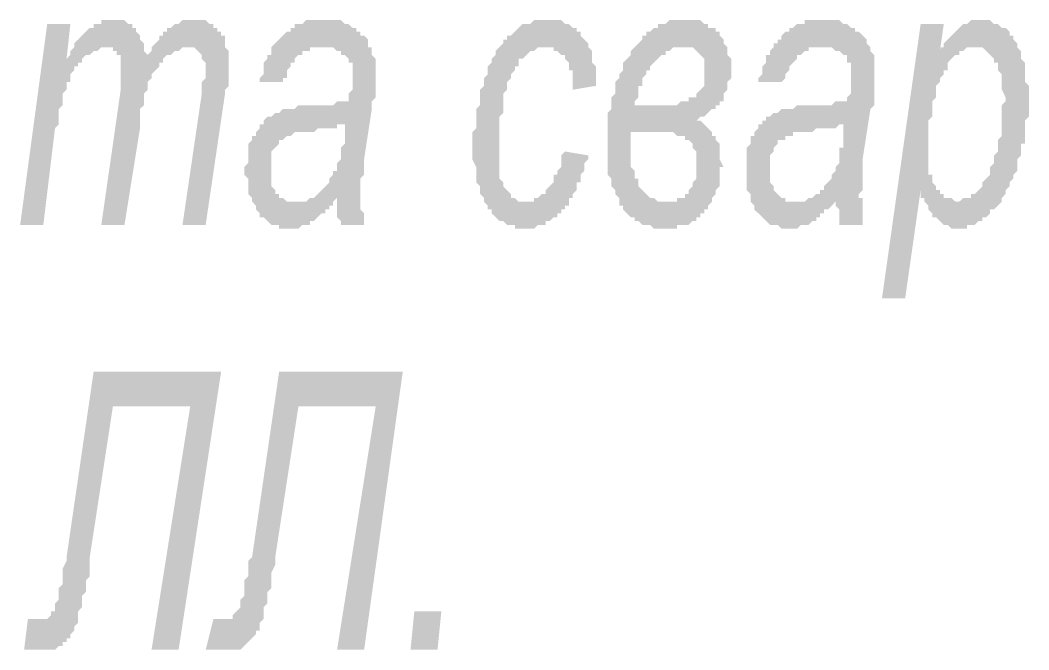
# Model space of a CAD drawing. Header units: millimetres. Extents: x 1372 to 666090, y 1285 to 31551.
# Drawn here: x 579598 to 580686, y 8657 to 9337 of the extents above; entities that cross this region are included whole.
import ezdxf

# ---------------------------------------------------------------- set-up
doc = ezdxf.new("R2010")
doc.units = ezdxf.units.MM
doc.layers.add('PDF _75-АЗ Штамп', color=7, linetype='Continuous')

msp = doc.modelspace()

# ---------------------------------------------------------------- hatches: boundary and pattern name
at = {"layer": 'PDF _75-АЗ Штамп', "transparency": 33554559}
for points in [[(579597.5, 9116), (579626.7, 9332.8), (579651.7, 9332.8), (579647.6, 9295.3), (579651.7, 9299.5), (579651.7, 9303.6), (579655.9, 9307.8), (579655.9, 9312), (579660.1, 9316.1), (579660.1, 9316.1), (579664.2, 9320.3), (579664.2, 9320.3), (579668.4, 9324.5), (579668.4, 9324.5), (579672.6, 9328.7), (579672.6, 9328.7), (579676.8, 9328.7), (579676.8, 9332.8), (579680.9, 9332.8), (579685.1, 9332.8), (579685.1, 9337), (579689.3, 9337), (579693.4, 9337), (579693.4, 9337), (579697.6, 9337), (579701.8, 9337), (579706, 9337), (579706, 9337), (579710.1, 9337), (579714.3, 9332.8), (579714.3, 9332.8), (579718.5, 9332.8), (579718.5, 9328.7), (579722.6, 9328.7), (579722.6, 9324.5), (579726.8, 9320.3), (579726.8, 9320.3), (579726.8, 9316.1), (579731, 9312), (579731, 9307.8), (579731, 9303.6), (579735.1, 9299.5), (579735.1, 9295.3), (579735.1, 9299.5), (579739.3, 9303.6), (579739.3, 9307.8), (579743.5, 9312), (579743.5, 9312), (579747.7, 9316.1), (579747.7, 9320.3), (579751.8, 9320.3), (579751.8, 9324.5), (579756, 9324.5), (579756, 9328.7), (579760.2, 9328.7), (579760.2, 9328.7), (579764.3, 9332.8), (579764.3, 9332.8), (579768.5, 9332.8), (579772.7, 9337), (579772.7, 9337), (579776.9, 9337), (579781, 9337), (579781, 9337), (579785.2, 9337), (579789.4, 9337), (579793.5, 9337), (579793.5, 9337), (579797.7, 9337), (579801.9, 9332.8), (579801.9, 9332.8), (579806.1, 9332.8), (579806.1, 9328.7), (579810.2, 9328.7), (579810.2, 9324.5), (579814.4, 9324.5), (579814.4, 9320.3), (579818.6, 9320.3), (579818.6, 9316.1), (579818.6, 9312), (579818.6, 9307.8), (579822.7, 9303.6), (579822.7, 9299.5), (579822.7, 9295.3), (579822.7, 9291.1), (579822.7, 9287), (579822.7, 9287), (579822.7, 9282.8), (579822.7, 9278.6), (579822.7, 9274.4), (579822.7, 9270.3), (579822.7, 9266.1), (579818.6, 9261.9), (579818.6, 9257.8), (579818.6, 9257.8), (579797.7, 9116), (579772.7, 9116), (579793.5, 9257.8), (579793.5, 9266.1), (579793.5, 9270.3), (579797.7, 9274.4), (579797.7, 9278.6), (579797.7, 9282.8), (579797.7, 9282.8), (579797.7, 9282.8), (579797.7, 9287), (579797.7, 9291.1), (579793.5, 9295.3), (579793.5, 9299.5), (579793.5, 9299.5), (579789.4, 9303.6), (579789.4, 9303.6), (579785.2, 9307.8), (579781, 9307.8), (579776.9, 9307.8), (579776.9, 9307.8), (579776.9, 9307.8), (579772.7, 9307.8), (579772.7, 9307.8), (579768.5, 9303.6), (579764.3, 9303.6), (579764.3, 9303.6), (579760.2, 9299.5), (579756, 9299.5), (579756, 9299.5), (579751.8, 9295.3), (579751.8, 9291.1), (579747.7, 9291.1), (579747.7, 9287), (579743.5, 9282.8), (579743.5, 9282.8), (579739.3, 9278.6), (579739.3, 9274.4), (579735.1, 9270.3), (579735.1, 9270.3), (579735.1, 9270.3), (579735.1, 9266.1), (579735.1, 9261.9), (579731, 9257.8), (579731, 9257.8), (579731, 9253.6), (579731, 9249.4), (579731, 9245.2), (579726.8, 9241.1), (579726.8, 9236.9), (579726.8, 9228.6), (579726.8, 9224.4), (579726.8, 9220.2), (579710.1, 9116), (579685.1, 9116), (579706, 9261.9), (579706, 9266.1), (579706, 9274.4), (579706, 9278.6), (579706, 9278.6), (579706, 9282.8), (579706, 9282.8), (579706, 9287), (579706, 9291.1), (579706, 9295.3), (579706, 9299.5), (579701.8, 9299.5), (579701.8, 9303.6), (579697.6, 9303.6), (579697.6, 9307.8), (579693.4, 9307.8), (579689.3, 9307.8), (579689.3, 9307.8), (579685.1, 9307.8), (579685.1, 9307.8), (579680.9, 9303.6), (579676.8, 9303.6), (579676.8, 9303.6), (579672.6, 9299.5), (579668.4, 9299.5), (579668.4, 9299.5), (579664.2, 9295.3), (579664.2, 9291.1), (579660.1, 9291.1), (579660.1, 9287), (579655.9, 9287), (579655.9, 9282.8), (579651.7, 9278.6), (579651.7, 9274.4), (579651.7, 9270.3), (579647.6, 9270.3), (579647.6, 9266.1), (579647.6, 9266.1), (579647.6, 9261.9), (579643.4, 9257.8), (579643.4, 9253.6), (579643.4, 9249.4), (579643.4, 9245.2), (579639.2, 9241.1), (579639.2, 9236.9), (579639.2, 9232.7), (579639.2, 9228.6), (579639.2, 9224.4), (579635.1, 9220.2), (579635.1, 9220.2), (579622.5, 9116)], [(580185.6, 9195.2), (580210.6, 9191), (580210.6, 9186.9), (580206.4, 9182.7), (580206.4, 9178.5), (580206.4, 9174.3), (580202.3, 9170.2), (580202.3, 9166), (580202.3, 9161.8), (580198.1, 9161.8), (580198.1, 9157.7), (580198.1, 9153.5), (580193.9, 9149.3), (580193.9, 9145.1), (580189.7, 9145.1), (580189.7, 9141), (580189.7, 9136.8), (580185.6, 9136.8), (580185.6, 9132.6), (580181.4, 9132.6), (580181.4, 9128.5), (580177.2, 9128.5), (580177.2, 9124.3), (580173.1, 9124.3), (580168.9, 9120.1), (580168.9, 9120.1), (580164.7, 9120.1), (580164.7, 9116), (580160.6, 9116), (580156.4, 9116), (580156.4, 9116), (580152.2, 9111.8), (580148, 9111.8), (580143.9, 9111.8), (580143.9, 9111.8), (580143.9, 9111.8), (580139.7, 9111.8), (580135.5, 9111.8), (580131.4, 9111.8), (580131.4, 9116), (580127.2, 9116), (580123, 9116), (580123, 9116), (580118.8, 9120.1), (580118.8, 9120.1), (580114.7, 9120.1), (580110.5, 9124.3), (580110.5, 9124.3), (580106.3, 9128.5), (580106.3, 9132.6), (580102.2, 9132.6), (580102.2, 9136.8), (580102.2, 9136.8), (580098, 9141), (580098, 9145.1), (580098, 9145.1), (580093.8, 9149.3), (580093.8, 9153.5), (580093.8, 9157.7), (580089.7, 9161.8), (580089.7, 9166), (580089.7, 9170.2), (580089.7, 9170.2), (580089.7, 9174.3), (580089.7, 9178.5), (580085.5, 9186.9), (580085.5, 9191), (580085.5, 9195.2), (580085.5, 9199.4), (580085.5, 9199.4), (580085.5, 9203.5), (580085.5, 9207.7), (580085.5, 9211.9), (580085.5, 9216.1), (580089.7, 9220.2), (580089.7, 9224.4), (580089.7, 9228.6), (580089.7, 9232.7), (580089.7, 9236.9), (580089.7, 9241.1), (580089.7, 9241.1), (580093.8, 9245.2), (580093.8, 9249.4), (580093.8, 9253.6), (580093.8, 9257.8), (580093.8, 9261.9), (580098, 9266.1), (580098, 9266.1), (580098, 9270.3), (580098, 9274.4), (580102.2, 9278.6), (580102.2, 9282.8), (580102.2, 9287), (580106.3, 9291.1), (580106.3, 9295.3), (580110.5, 9299.5), (580110.5, 9299.5), (580110.5, 9303.6), (580114.7, 9307.8), (580114.7, 9307.8), (580118.8, 9312), (580118.8, 9316.1), (580123, 9316.1), (580123, 9320.3), (580123, 9320.3), (580127.2, 9320.3), (580131.4, 9324.5), (580131.4, 9324.5), (580135.5, 9328.7), (580135.5, 9328.7), (580139.7, 9332.8), (580143.9, 9332.8), (580143.9, 9332.8), (580148, 9332.8), (580152.2, 9337), (580152.2, 9337), (580156.4, 9337), (580160.6, 9337), (580160.6, 9337), (580164.7, 9337), (580164.7, 9337), (580168.9, 9337), (580173.1, 9337), (580177.2, 9337), (580177.2, 9337), (580181.4, 9337), (580185.6, 9332.8), (580185.6, 9332.8), (580189.7, 9332.8), (580193.9, 9328.7), (580193.9, 9328.7), (580198.1, 9328.7), (580198.1, 9324.5), (580202.3, 9324.5), (580202.3, 9320.3), (580206.4, 9316.1), (580206.4, 9316.1), (580210.6, 9312), (580210.6, 9307.8), (580210.6, 9307.8), (580214.8, 9303.6), (580214.8, 9299.5), (580214.8, 9295.3), (580214.8, 9291.1), (580218.9, 9287), (580218.9, 9282.8), (580218.9, 9278.6), (580218.9, 9274.4), (580218.9, 9270.3), (580218.9, 9266.1), (580218.9, 9266.1), (580193.9, 9261.9), (580193.9, 9270.3), (580193.9, 9274.4), (580193.9, 9278.6), (580193.9, 9282.8), (580189.7, 9282.8), (580189.7, 9287), (580189.7, 9291.1), (580185.6, 9295.3), (580185.6, 9295.3), (580185.6, 9299.5), (580181.4, 9299.5), (580177.2, 9303.6), (580177.2, 9303.6), (580173.1, 9303.6), (580173.1, 9307.8), (580168.9, 9307.8), (580164.7, 9307.8), (580164.7, 9307.8), (580160.6, 9307.8), (580156.4, 9307.8), (580156.4, 9307.8), (580152.2, 9303.6), (580148, 9303.6), (580148, 9303.6), (580143.9, 9299.5), (580143.9, 9299.5), (580139.7, 9295.3), (580139.7, 9295.3), (580135.5, 9295.3), (580135.5, 9291.1), (580135.5, 9287), (580131.4, 9287), (580131.4, 9282.8), (580127.2, 9278.6), (580127.2, 9274.4), (580127.2, 9274.4), (580123, 9270.3), (580123, 9266.1), (580123, 9261.9), (580118.8, 9257.8), (580118.8, 9253.6), (580118.8, 9249.4), (580118.8, 9245.2), (580118.8, 9241.1), (580118.8, 9236.9), (580114.7, 9232.7), (580114.7, 9228.6), (580114.7, 9224.4), (580114.7, 9220.2), (580114.7, 9216.1), (580114.7, 9216.1), (580114.7, 9211.9), (580114.7, 9207.7), (580114.7, 9203.5), (580114.7, 9199.4), (580114.7, 9195.2), (580114.7, 9191), (580114.7, 9186.9), (580114.7, 9182.7), (580114.7, 9178.5), (580114.7, 9174.3), (580114.7, 9170.2), (580114.7, 9166), (580118.8, 9161.8), (580118.8, 9161.8), (580118.8, 9157.7), (580123, 9153.5), (580123, 9153.5), (580127.2, 9149.3), (580127.2, 9145.1), (580131.4, 9145.1), (580131.4, 9145.1), (580135.5, 9141), (580139.7, 9141), (580139.7, 9141), (580143.9, 9141), (580143.9, 9141), (580148, 9141), (580152.2, 9141), (580152.2, 9145.1), (580156.4, 9145.1), (580156.4, 9145.1), (580160.6, 9149.3), (580164.7, 9149.3), (580164.7, 9153.5), (580164.7, 9153.5), (580168.9, 9157.7), (580168.9, 9157.7), (580173.1, 9161.8), (580173.1, 9166), (580173.1, 9170.2), (580177.2, 9170.2), (580177.2, 9174.3), (580181.4, 9178.5), (580181.4, 9182.7), (580181.4, 9186.9), (580181.4, 9191), (580185.6, 9195.2), (580185.6, 9195.2)], [(579676.8, 8957.5), (579814.4, 8957.5), (579768.5, 8657.2), (579739.3, 8657.2), (579781, 8919.9), (579697.6, 8919.9), (579672.6, 8757.3), (579672.6, 8753.1), (579672.6, 8748.9), (579672.6, 8740.6), (579672.6, 8736.4), (579668.4, 8732.3), (579668.4, 8728.1), (579668.4, 8723.9), (579668.4, 8719.7), (579664.2, 8715.6), (579664.2, 8711.4), (579664.2, 8707.2), (579664.2, 8703.1), (579660.1, 8698.9), (579660.1, 8694.7), (579660.1, 8690.5), (579660.1, 8690.5), (579660.1, 8686.4), (579655.9, 8682.2), (579655.9, 8682.2), (579655.9, 8678), (579655.9, 8678), (579651.7, 8673.9), (579651.7, 8673.9), (579651.7, 8669.7), (579647.6, 8669.7), (579647.6, 8665.5), (579643.4, 8665.5), (579643.4, 8661.4), (579639.2, 8661.4), (579635.1, 8657.2), (579635.1, 8657.2), (579630.9, 8657.2), (579626.7, 8657.2), (579626.7, 8657.2), (579622.5, 8657.2), (579618.4, 8657.2), (579618.4, 8657.2), (579614.2, 8657.2), (579614.2, 8657.2), (579610, 8657.2), (579610, 8657.2), (579605.9, 8657.2), (579601.7, 8657.2), (579601.7, 8657.2), (579605.9, 8690.5), (579610, 8690.5), (579614.2, 8690.5), (579614.2, 8690.5), (579618.4, 8690.5), (579618.4, 8690.5), (579618.4, 8690.5), (579622.5, 8690.5), (579622.5, 8690.5), (579626.7, 8690.5), (579630.9, 8694.7), (579630.9, 8698.9), (579635.1, 8698.9), (579635.1, 8703.1), (579635.1, 8703.1), (579635.1, 8707.2), (579635.1, 8707.2), (579639.2, 8711.4), (579639.2, 8715.6), (579639.2, 8719.7), (579639.2, 8723.9), (579643.4, 8728.1), (579643.4, 8732.3), (579643.4, 8736.4), (579643.4, 8740.6), (579643.4, 8744.8), (579647.6, 8753.1), (579647.6, 8757.3)], [(579877, 8957.5), (580010.4, 8957.5), (579968.7, 8657.2), (579939.5, 8657.2), (579981.2, 8919.9), (579897.8, 8919.9), (579872.8, 8757.3), (579872.8, 8753.1), (579872.8, 8748.9), (579868.6, 8740.6), (579868.6, 8736.4), (579868.6, 8732.3), (579868.6, 8728.1), (579868.6, 8723.9), (579864.4, 8719.7), (579864.4, 8715.6), (579864.4, 8711.4), (579864.4, 8707.2), (579860.3, 8703.1), (579860.3, 8698.9), (579860.3, 8694.7), (579860.3, 8690.5), (579860.3, 8690.5), (579856.1, 8686.4), (579856.1, 8682.2), (579856.1, 8682.2), (579856.1, 8678), (579851.9, 8678), (579851.9, 8673.9), (579851.9, 8673.9), (579847.8, 8669.7), (579847.8, 8669.7), (579843.6, 8665.5), (579843.6, 8665.5), (579839.4, 8661.4), (579839.4, 8661.4), (579835.2, 8657.2), (579831.1, 8657.2), (579831.1, 8657.2), (579826.9, 8657.2), (579822.7, 8657.2), (579822.7, 8657.2), (579818.6, 8657.2), (579818.6, 8657.2), (579814.4, 8657.2), (579814.4, 8657.2), (579810.2, 8657.2), (579806.1, 8657.2), (579806.1, 8657.2), (579801.9, 8657.2), (579797.7, 8657.2), (579806.1, 8690.5), (579810.2, 8690.5), (579810.2, 8690.5), (579814.4, 8690.5), (579818.6, 8690.5), (579818.6, 8690.5), (579818.6, 8690.5), (579822.7, 8690.5), (579822.7, 8690.5), (579826.9, 8690.5), (579826.9, 8694.7), (579831.1, 8698.9), (579831.1, 8698.9), (579835.2, 8703.1), (579835.2, 8703.1), (579835.2, 8707.2), (579835.2, 8707.2), (579835.2, 8711.4), (579839.4, 8715.6), (579839.4, 8719.7), (579839.4, 8723.9), (579839.4, 8728.1), (579839.4, 8732.3), (579843.6, 8736.4), (579843.6, 8740.6), (579843.6, 8744.8), (579843.6, 8753.1), (579847.8, 8757.3)]]:
    msp.add_hatch(color=256, dxfattribs=at).paths.add_polyline_path(points)
h = msp.add_hatch(color=256, dxfattribs=at)
h.paths.add_polyline_path([(579939.5, 9145.1), (579935.3, 9141), (579935.3, 9136.8), (579931.2, 9136.8), (579931.2, 9132.6), (579927, 9132.6), (579927, 9128.5), (579922.8, 9128.5), (579918.7, 9124.3), (579918.7, 9124.3), (579914.5, 9120.1), (579914.5, 9120.1), (579910.3, 9120.1), (579910.3, 9116), (579906.1, 9116), (579902, 9116), (579902, 9116), (579897.8, 9111.8), (579893.6, 9111.8), (579893.6, 9111.8), (579889.5, 9111.8), (579889.5, 9111.8), (579885.3, 9111.8), (579881.1, 9111.8), (579877, 9111.8), (579877, 9116), (579872.8, 9116), (579868.6, 9116), (579868.6, 9116), (579864.4, 9120.1), (579864.4, 9120.1), (579860.3, 9124.3), (579856.1, 9124.3), (579856.1, 9128.5), (579856.1, 9128.5), (579851.9, 9132.6), (579851.9, 9136.8), (579847.8, 9141), (579847.8, 9141), (579847.8, 9145.1), (579843.6, 9149.3), (579843.6, 9153.5), (579843.6, 9157.7), (579843.6, 9161.8), (579843.6, 9166), (579839.4, 9170.2), (579839.4, 9174.3), (579839.4, 9174.3), (579839.4, 9178.5), (579843.6, 9182.7), (579843.6, 9186.9), (579843.6, 9191), (579843.6, 9195.2), (579843.6, 9199.4), (579843.6, 9203.5), (579847.8, 9207.7), (579847.8, 9207.7), (579847.8, 9211.9), (579851.9, 9211.9), (579851.9, 9216.1), (579856.1, 9220.2), (579856.1, 9224.4), (579860.3, 9224.4), (579860.3, 9228.6), (579860.3, 9228.6), (579864.4, 9232.7), (579868.6, 9232.7), (579868.6, 9232.7), (579872.8, 9236.9), (579872.8, 9236.9), (579877, 9236.9), (579881.1, 9241.1), (579885.3, 9241.1), (579885.3, 9241.1), (579885.3, 9241.1), (579889.5, 9241.1), (579889.5, 9241.1), (579893.6, 9241.1), (579897.8, 9245.2), (579897.8, 9245.2), (579902, 9245.2), (579906.1, 9245.2), (579910.3, 9245.2), (579914.5, 9245.2), (579918.7, 9245.2), (579918.7, 9245.2), (579922.8, 9245.2), (579927, 9245.2), (579931.2, 9245.2), (579931.2, 9245.2), (579935.3, 9245.2), (579939.5, 9249.4), (579943.7, 9249.4), (579943.7, 9249.4), (579947.9, 9249.4), (579947.9, 9249.4), (579952, 9249.4), (579952, 9253.6), (579952, 9253.6), (579952, 9257.8), (579956.2, 9261.9), (579956.2, 9266.1), (579956.2, 9270.3), (579956.2, 9274.4), (579956.2, 9278.6), (579956.2, 9278.6), (579956.2, 9282.8), (579956.2, 9287), (579956.2, 9291.1), (579952, 9291.1), (579952, 9295.3), (579947.9, 9299.5), (579947.9, 9299.5), (579943.7, 9299.5), (579943.7, 9303.6), (579939.5, 9303.6), (579939.5, 9303.6), (579935.3, 9307.8), (579931.2, 9307.8), (579927, 9307.8), (579927, 9307.8), (579922.8, 9307.8), (579918.7, 9307.8), (579918.7, 9307.8), (579914.5, 9307.8), (579910.3, 9307.8), (579910.3, 9303.6), (579906.1, 9303.6), (579902, 9303.6), (579902, 9299.5), (579897.8, 9299.5), (579897.8, 9299.5), (579893.6, 9295.3), (579893.6, 9291.1), (579889.5, 9291.1), (579889.5, 9287), (579885.3, 9282.8), (579885.3, 9278.6), (579885.3, 9274.4), (579881.1, 9274.4), (579881.1, 9270.3), (579881.1, 9270.3), (579856.1, 9270.3), (579856.1, 9274.4), (579860.3, 9278.6), (579860.3, 9282.8), (579860.3, 9287), (579860.3, 9291.1), (579864.4, 9295.3), (579864.4, 9299.5), (579868.6, 9299.5), (579868.6, 9303.6), (579868.6, 9307.8), (579872.8, 9312), (579872.8, 9312), (579877, 9316.1), (579877, 9316.1), (579881.1, 9320.3), (579881.1, 9320.3), (579885.3, 9324.5), (579885.3, 9324.5), (579889.5, 9324.5), (579889.5, 9328.7), (579893.6, 9328.7), (579893.6, 9332.8), (579897.8, 9332.8), (579902, 9332.8), (579902, 9332.8), (579906.1, 9337), (579910.3, 9337), (579910.3, 9337), (579914.5, 9337), (579918.7, 9337), (579922.8, 9337), (579922.8, 9337), (579922.8, 9337), (579927, 9337), (579931.2, 9337), (579935.3, 9337), (579939.5, 9337), (579939.5, 9337), (579943.7, 9337), (579947.9, 9332.8), (579947.9, 9332.8), (579952, 9332.8), (579956.2, 9328.7), (579956.2, 9328.7), (579960.4, 9328.7), (579960.4, 9324.5), (579964.5, 9324.5), (579964.5, 9320.3), (579968.7, 9320.3), (579968.7, 9320.3), (579972.9, 9316.1), (579972.9, 9312), (579972.9, 9307.8), (579977, 9307.8), (579977, 9303.6), (579977, 9299.5), (579981.2, 9295.3), (579981.2, 9291.1), (579981.2, 9287), (579981.2, 9282.8), (579981.2, 9282.8), (579981.2, 9278.6), (579981.2, 9274.4), (579981.2, 9270.3), (579981.2, 9266.1), (579981.2, 9261.9), (579981.2, 9257.8), (579981.2, 9253.6), (579977, 9249.4), (579977, 9245.2), (579977, 9241.1), (579968.7, 9186.9), (579968.7, 9182.7), (579968.7, 9178.5), (579968.7, 9174.3), (579968.7, 9170.2), (579964.5, 9166), (579964.5, 9161.8), (579964.5, 9157.7), (579964.5, 9153.5), (579964.5, 9149.3), (579964.5, 9145.1), (579964.5, 9145.1), (579964.5, 9145.1), (579964.5, 9141), (579964.5, 9136.8), (579964.5, 9132.6), (579968.7, 9128.5), (579968.7, 9124.3), (579968.7, 9120.1), (579968.7, 9116), (579943.7, 9116), (579943.7, 9120.1), (579939.5, 9124.3), (579939.5, 9128.5), (579939.5, 9132.6), (579939.5, 9136.8), (579939.5, 9141), (579939.5, 9145.1)], flags=0)
h.paths.add_polyline_path([(579947.9, 9228.6), (579947.9, 9224.4), (579943.7, 9224.4), (579939.5, 9224.4), (579939.5, 9220.2), (579939.5, 9220.2), (579935.3, 9220.2), (579935.3, 9220.2), (579931.2, 9220.2), (579927, 9220.2), (579927, 9220.2), (579922.8, 9220.2), (579918.7, 9220.2), (579918.7, 9220.2), (579914.5, 9216.1), (579910.3, 9216.1), (579906.1, 9216.1), (579902, 9216.1), (579897.8, 9216.1), (579897.8, 9216.1), (579893.6, 9216.1), (579889.5, 9211.9), (579889.5, 9211.9), (579885.3, 9211.9), (579885.3, 9211.9), (579885.3, 9211.9), (579881.1, 9207.7), (579881.1, 9207.7), (579877, 9207.7), (579877, 9203.5), (579872.8, 9199.4), (579872.8, 9199.4), (579872.8, 9199.4), (579868.6, 9195.2), (579868.6, 9191), (579868.6, 9186.9), (579868.6, 9182.7), (579868.6, 9178.5), (579868.6, 9174.3), (579868.6, 9170.2), (579868.6, 9166), (579868.6, 9166), (579868.6, 9161.8), (579868.6, 9157.7), (579872.8, 9153.5), (579872.8, 9149.3), (579872.8, 9149.3), (579877, 9149.3), (579877, 9145.1), (579881.1, 9145.1), (579881.1, 9145.1), (579885.3, 9141), (579889.5, 9141), (579893.6, 9141), (579893.6, 9141), (579893.6, 9141), (579897.8, 9141), (579902, 9141), (579902, 9141), (579906.1, 9141), (579910.3, 9145.1), (579910.3, 9145.1), (579914.5, 9145.1), (579918.7, 9149.3), (579918.7, 9149.3), (579922.8, 9153.5), (579922.8, 9153.5), (579927, 9157.7), (579931.2, 9161.8), (579931.2, 9161.8), (579931.2, 9166), (579935.3, 9170.2), (579935.3, 9174.3), (579939.5, 9174.3), (579939.5, 9178.5), (579939.5, 9178.5), (579939.5, 9182.7), (579943.7, 9186.9), (579943.7, 9191), (579943.7, 9195.2), (579943.7, 9199.4), (579943.7, 9199.4), (579947.9, 9203.5), (579947.9, 9211.9), (579947.9, 9216.1), (579947.9, 9220.2), (579947.9, 9224.4), (579947.9, 9228.6)], flags=0)
h = msp.add_hatch(color=256, dxfattribs=at)
h.paths.add_polyline_path([(580327.4, 9228.6), (580327.4, 9228.6), (580331.6, 9228.6), (580335.7, 9224.4), (580335.7, 9224.4), (580339.9, 9220.2), (580339.9, 9220.2), (580344.1, 9216.1), (580344.1, 9211.9), (580348.2, 9211.9), (580348.2, 9207.7), (580352.4, 9203.5), (580352.4, 9199.4), (580352.4, 9195.2), (580352.4, 9191), (580352.4, 9191), (580352.4, 9186.9), (580356.6, 9178.5), (580356.6, 9178.5), (580352.4, 9178.5), (580352.4, 9174.3), (580352.4, 9170.2), (580352.4, 9166), (580352.4, 9161.8), (580352.4, 9157.7), (580348.2, 9153.5), (580348.2, 9149.3), (580348.2, 9149.3), (580344.1, 9145.1), (580344.1, 9141), (580339.9, 9136.8), (580339.9, 9132.6), (580339.9, 9132.6), (580335.7, 9132.6), (580335.7, 9128.5), (580331.6, 9128.5), (580331.6, 9124.3), (580327.4, 9124.3), (580327.4, 9120.1), (580323.2, 9120.1), (580323.2, 9120.1), (580319, 9116), (580314.9, 9116), (580314.9, 9116), (580310.7, 9116), (580306.5, 9116), (580306.5, 9111.8), (580302.4, 9111.8), (580298.2, 9111.8), (580294, 9111.8), (580294, 9111.8), (580289.8, 9111.8), (580285.7, 9111.8), (580285.7, 9111.8), (580281.5, 9111.8), (580277.3, 9116), (580273.2, 9116), (580273.2, 9116), (580269, 9116), (580269, 9116), (580264.8, 9120.1), (580260.7, 9120.1), (580260.7, 9120.1), (580260.7, 9124.3), (580256.5, 9124.3), (580252.3, 9128.5), (580252.3, 9128.5), (580248.1, 9132.6), (580248.1, 9136.8), (580244, 9136.8), (580244, 9141), (580244, 9145.1), (580239.8, 9149.3), (580239.8, 9153.5), (580239.8, 9153.5), (580235.6, 9157.7), (580235.6, 9161.8), (580235.6, 9166), (580231.5, 9170.2), (580231.5, 9174.3), (580231.5, 9178.5), (580231.5, 9178.5), (580231.5, 9182.7), (580231.5, 9186.9), (580231.5, 9191), (580231.5, 9195.2), (580231.5, 9199.4), (580231.5, 9203.5), (580231.5, 9207.7), (580231.5, 9211.9), (580231.5, 9216.1), (580231.5, 9220.2), (580231.5, 9224.4), (580231.5, 9228.6), (580231.5, 9232.7), (580231.5, 9236.9), (580235.6, 9241.1), (580235.6, 9245.2), (580235.6, 9249.4), (580235.6, 9253.6), (580235.6, 9253.6), (580239.8, 9257.8), (580239.8, 9261.9), (580239.8, 9266.1), (580239.8, 9270.3), (580244, 9274.4), (580244, 9278.6), (580244, 9278.6), (580248.1, 9282.8), (580248.1, 9287), (580248.1, 9291.1), (580252.3, 9295.3), (580252.3, 9295.3), (580252.3, 9295.3), (580256.5, 9299.5), (580256.5, 9303.6), (580260.7, 9307.8), (580260.7, 9307.8), (580264.8, 9312), (580264.8, 9312), (580269, 9316.1), (580269, 9320.3), (580273.2, 9320.3), (580273.2, 9324.5), (580277.3, 9324.5), (580277.3, 9324.5), (580281.5, 9328.7), (580285.7, 9328.7), (580285.7, 9332.8), (580289.8, 9332.8), (580289.8, 9332.8), (580294, 9332.8), (580298.2, 9337), (580298.2, 9337), (580302.4, 9337), (580306.5, 9337), (580306.5, 9337), (580310.7, 9337), (580314.9, 9337), (580314.9, 9337), (580319, 9337), (580323.2, 9337), (580327.4, 9337), (580327.4, 9337), (580331.6, 9337), (580335.7, 9332.8), (580335.7, 9332.8), (580339.9, 9332.8), (580339.9, 9328.7), (580344.1, 9328.7), (580348.2, 9328.7), (580348.2, 9324.5), (580352.4, 9324.5), (580352.4, 9320.3), (580352.4, 9320.3), (580356.6, 9316.1), (580356.6, 9312), (580360.7, 9307.8), (580360.7, 9307.8), (580360.7, 9303.6), (580360.7, 9299.5), (580364.9, 9295.3), (580364.9, 9291.1), (580364.9, 9287), (580364.9, 9282.8), (580364.9, 9278.6), (580364.9, 9274.4), (580360.7, 9270.3), (580360.7, 9266.1), (580360.7, 9261.9), (580360.7, 9261.9), (580356.6, 9257.8), (580356.6, 9253.6), (580356.6, 9249.4), (580352.4, 9249.4), (580352.4, 9249.4), (580352.4, 9245.2), (580348.2, 9245.2), (580348.2, 9241.1), (580344.1, 9241.1), (580339.9, 9236.9), (580339.9, 9236.9), (580335.7, 9232.7), (580331.6, 9232.7), (580331.6, 9232.7), (580327.4, 9228.6), (580327.4, 9228.6)], flags=0)
h.paths.add_polyline_path([(580260.7, 9245.2), (580264.8, 9245.2), (580269, 9245.2), (580269, 9245.2), (580273.2, 9245.2), (580277.3, 9245.2), (580277.3, 9245.2), (580277.3, 9245.2), (580281.5, 9245.2), (580285.7, 9245.2), (580289.8, 9245.2), (580294, 9245.2), (580298.2, 9245.2), (580298.2, 9245.2), (580302.4, 9245.2), (580306.5, 9245.2), (580306.5, 9245.2), (580310.7, 9249.4), (580314.9, 9249.4), (580314.9, 9249.4), (580319, 9249.4), (580319, 9253.6), (580323.2, 9253.6), (580323.2, 9253.6), (580327.4, 9253.6), (580327.4, 9257.8), (580331.6, 9261.9), (580331.6, 9261.9), (580335.7, 9266.1), (580335.7, 9270.3), (580335.7, 9270.3), (580335.7, 9274.4), (580335.7, 9278.6), (580335.7, 9282.8), (580335.7, 9287), (580335.7, 9287), (580335.7, 9291.1), (580335.7, 9295.3), (580331.6, 9299.5), (580331.6, 9299.5), (580327.4, 9303.6), (580327.4, 9303.6), (580323.2, 9307.8), (580323.2, 9307.8), (580319, 9307.8), (580314.9, 9307.8), (580314.9, 9307.8), (580310.7, 9307.8), (580310.7, 9307.8), (580306.5, 9307.8), (580302.4, 9307.8), (580302.4, 9307.8), (580298.2, 9303.6), (580294, 9303.6), (580294, 9299.5), (580289.8, 9299.5), (580289.8, 9299.5), (580285.7, 9295.3), (580281.5, 9291.1), (580281.5, 9291.1), (580281.5, 9291.1), (580277.3, 9287), (580277.3, 9282.8), (580273.2, 9282.8), (580273.2, 9278.6), (580269, 9274.4), (580269, 9270.3), (580269, 9266.1), (580264.8, 9266.1), (580264.8, 9261.9), (580264.8, 9257.8), (580264.8, 9253.6), (580260.7, 9249.4), (580260.7, 9245.2)], flags=0)
h.paths.add_polyline_path([(580256.5, 9216.1), (580256.5, 9211.9), (580256.5, 9207.7), (580256.5, 9203.5), (580256.5, 9199.4), (580256.5, 9199.4), (580256.5, 9195.2), (580256.5, 9191), (580256.5, 9186.9), (580256.5, 9182.7), (580256.5, 9178.5), (580260.7, 9174.3), (580260.7, 9170.2), (580260.7, 9166), (580264.8, 9166), (580264.8, 9161.8), (580264.8, 9157.7), (580264.8, 9157.7), (580269, 9153.5), (580269, 9153.5), (580273.2, 9149.3), (580273.2, 9149.3), (580277.3, 9145.1), (580281.5, 9145.1), (580281.5, 9145.1), (580285.7, 9141), (580289.8, 9141), (580289.8, 9141), (580294, 9141), (580294, 9141), (580298.2, 9141), (580302.4, 9141), (580306.5, 9141), (580306.5, 9145.1), (580310.7, 9145.1), (580314.9, 9145.1), (580314.9, 9149.3), (580319, 9149.3), (580319, 9153.5), (580319, 9153.5), (580323.2, 9157.7), (580323.2, 9157.7), (580323.2, 9161.8), (580327.4, 9166), (580327.4, 9170.2), (580327.4, 9174.3), (580327.4, 9178.5), (580327.4, 9178.5), (580327.4, 9182.7), (580327.4, 9186.9), (580327.4, 9191), (580327.4, 9195.2), (580323.2, 9199.4), (580323.2, 9203.5), (580323.2, 9203.5), (580319, 9207.7), (580319, 9207.7), (580314.9, 9207.7), (580314.9, 9211.9), (580310.7, 9211.9), (580310.7, 9211.9), (580306.5, 9211.9), (580306.5, 9211.9), (580302.4, 9216.1), (580302.4, 9216.1), (580298.2, 9216.1), (580294, 9216.1), (580294, 9216.1), (580289.8, 9216.1), (580285.7, 9216.1), (580281.5, 9216.1), (580277.3, 9216.1), (580273.2, 9216.1), (580269, 9216.1), (580269, 9216.1), (580264.8, 9216.1), (580264.8, 9216.1), (580260.7, 9216.1), (580256.5, 9216.1)], flags=0)
h = msp.add_hatch(color=256, dxfattribs=at)
h.paths.add_polyline_path([(580477.5, 9145.1), (580477.5, 9141), (580473.4, 9136.8), (580473.4, 9136.8), (580469.2, 9132.6), (580465, 9132.6), (580465, 9128.5), (580460.8, 9128.5), (580460.8, 9124.3), (580456.7, 9124.3), (580456.7, 9120.1), (580452.5, 9120.1), (580452.5, 9120.1), (580448.3, 9116), (580444.2, 9116), (580444.2, 9116), (580440, 9116), (580435.8, 9111.8), (580435.8, 9111.8), (580431.6, 9111.8), (580427.5, 9111.8), (580427.5, 9111.8), (580423.3, 9111.8), (580419.1, 9111.8), (580419.1, 9111.8), (580415, 9116), (580410.8, 9116), (580410.8, 9116), (580406.6, 9116), (580402.5, 9120.1), (580402.5, 9120.1), (580398.3, 9124.3), (580398.3, 9124.3), (580394.1, 9128.5), (580394.1, 9128.5), (580389.9, 9132.6), (580389.9, 9136.8), (580385.8, 9141), (580385.8, 9141), (580385.8, 9145.1), (580385.8, 9149.3), (580381.6, 9153.5), (580381.6, 9157.7), (580381.6, 9161.8), (580381.6, 9166), (580381.6, 9170.2), (580381.6, 9174.3), (580381.6, 9174.3), (580381.6, 9178.5), (580381.6, 9182.7), (580381.6, 9186.9), (580381.6, 9191), (580381.6, 9195.2), (580381.6, 9199.4), (580385.8, 9203.5), (580385.8, 9207.7), (580385.8, 9207.7), (580385.8, 9211.9), (580389.9, 9211.9), (580389.9, 9216.1), (580394.1, 9220.2), (580394.1, 9224.4), (580398.3, 9224.4), (580398.3, 9228.6), (580402.5, 9228.6), (580402.5, 9232.7), (580406.6, 9232.7), (580406.6, 9232.7), (580410.8, 9236.9), (580415, 9236.9), (580415, 9236.9), (580419.1, 9241.1), (580423.3, 9241.1), (580423.3, 9241.1), (580427.5, 9241.1), (580427.5, 9241.1), (580431.6, 9241.1), (580431.6, 9241.1), (580435.8, 9245.2), (580440, 9245.2), (580440, 9245.2), (580444.2, 9245.2), (580448.3, 9245.2), (580452.5, 9245.2), (580456.7, 9245.2), (580456.7, 9245.2), (580460.8, 9245.2), (580465, 9245.2), (580469.2, 9245.2), (580473.4, 9245.2), (580473.4, 9245.2), (580477.5, 9249.4), (580481.7, 9249.4), (580481.7, 9249.4), (580485.9, 9249.4), (580485.9, 9249.4), (580490, 9249.4), (580490, 9253.6), (580490, 9253.6), (580494.2, 9257.8), (580494.2, 9261.9), (580494.2, 9266.1), (580494.2, 9270.3), (580494.2, 9274.4), (580494.2, 9278.6), (580494.2, 9278.6), (580494.2, 9282.8), (580494.2, 9287), (580494.2, 9291.1), (580490, 9291.1), (580490, 9295.3), (580490, 9299.5), (580485.9, 9299.5), (580485.9, 9299.5), (580481.7, 9303.6), (580481.7, 9303.6), (580477.5, 9303.6), (580473.4, 9307.8), (580473.4, 9307.8), (580469.2, 9307.8), (580465, 9307.8), (580460.8, 9307.8), (580460.8, 9307.8), (580456.7, 9307.8), (580452.5, 9307.8), (580448.3, 9307.8), (580448.3, 9303.6), (580444.2, 9303.6), (580444.2, 9303.6), (580440, 9299.5), (580435.8, 9299.5), (580435.8, 9299.5), (580435.8, 9295.3), (580431.6, 9291.1), (580431.6, 9291.1), (580427.5, 9287), (580427.5, 9282.8), (580423.3, 9278.6), (580423.3, 9274.4), (580423.3, 9274.4), (580419.1, 9270.3), (580419.1, 9270.3), (580394.1, 9270.3), (580394.1, 9274.4), (580398.3, 9278.6), (580398.3, 9282.8), (580398.3, 9287), (580402.5, 9291.1), (580402.5, 9295.3), (580402.5, 9299.5), (580406.6, 9299.5), (580406.6, 9303.6), (580410.8, 9307.8), (580410.8, 9312), (580415, 9312), (580415, 9316.1), (580419.1, 9316.1), (580419.1, 9320.3), (580419.1, 9320.3), (580423.3, 9324.5), (580423.3, 9324.5), (580427.5, 9324.5), (580427.5, 9328.7), (580431.6, 9328.7), (580435.8, 9332.8), (580435.8, 9332.8), (580440, 9332.8), (580444.2, 9332.8), (580444.2, 9337), (580448.3, 9337), (580452.5, 9337), (580452.5, 9337), (580456.7, 9337), (580460.8, 9337), (580465, 9337), (580465, 9337), (580465, 9337), (580469.2, 9337), (580473.4, 9337), (580477.5, 9337), (580477.5, 9337), (580481.7, 9337), (580485.9, 9332.8), (580490, 9332.8), (580490, 9332.8), (580494.2, 9328.7), (580494.2, 9328.7), (580498.4, 9328.7), (580498.4, 9324.5), (580502.5, 9324.5), (580506.7, 9320.3), (580506.7, 9320.3), (580506.7, 9320.3), (580510.9, 9316.1), (580510.9, 9312), (580515.1, 9307.8), (580515.1, 9307.8), (580515.1, 9303.6), (580519.2, 9299.5), (580519.2, 9295.3), (580519.2, 9291.1), (580519.2, 9287), (580519.2, 9282.8), (580519.2, 9282.8), (580519.2, 9278.6), (580519.2, 9274.4), (580519.2, 9270.3), (580519.2, 9266.1), (580519.2, 9261.9), (580519.2, 9257.8), (580519.2, 9253.6), (580519.2, 9249.4), (580519.2, 9245.2), (580515.1, 9241.1), (580506.7, 9186.9), (580506.7, 9182.7), (580506.7, 9178.5), (580506.7, 9174.3), (580506.7, 9170.2), (580506.7, 9166), (580506.7, 9161.8), (580506.7, 9157.7), (580506.7, 9153.5), (580502.5, 9149.3), (580502.5, 9145.1), (580502.5, 9145.1), (580506.7, 9145.1), (580506.7, 9141), (580506.7, 9136.8), (580506.7, 9132.6), (580506.7, 9128.5), (580506.7, 9124.3), (580506.7, 9120.1), (580506.7, 9116), (580481.7, 9116), (580481.7, 9120.1), (580481.7, 9124.3), (580481.7, 9128.5), (580481.7, 9132.6), (580477.5, 9136.8), (580477.5, 9141), (580477.5, 9145.1)], flags=0)
h.paths.add_polyline_path([(580490, 9228.6), (580485.9, 9224.4), (580481.7, 9224.4), (580481.7, 9224.4), (580477.5, 9220.2), (580477.5, 9220.2), (580473.4, 9220.2), (580473.4, 9220.2), (580469.2, 9220.2), (580469.2, 9220.2), (580465, 9220.2), (580460.8, 9220.2), (580456.7, 9220.2), (580456.7, 9220.2), (580452.5, 9216.1), (580448.3, 9216.1), (580444.2, 9216.1), (580440, 9216.1), (580440, 9216.1), (580435.8, 9216.1), (580431.6, 9216.1), (580431.6, 9211.9), (580427.5, 9211.9), (580427.5, 9211.9), (580423.3, 9211.9), (580423.3, 9211.9), (580423.3, 9207.7), (580419.1, 9207.7), (580415, 9207.7), (580415, 9203.5), (580410.8, 9199.4), (580410.8, 9199.4), (580410.8, 9199.4), (580410.8, 9195.2), (580406.6, 9191), (580406.6, 9186.9), (580406.6, 9182.7), (580406.6, 9178.5), (580406.6, 9174.3), (580406.6, 9170.2), (580406.6, 9166), (580406.6, 9166), (580406.6, 9161.8), (580410.8, 9157.7), (580410.8, 9153.5), (580415, 9149.3), (580415, 9149.3), (580415, 9149.3), (580419.1, 9145.1), (580419.1, 9145.1), (580423.3, 9145.1), (580423.3, 9141), (580427.5, 9141), (580431.6, 9141), (580435.8, 9141), (580435.8, 9141), (580435.8, 9141), (580440, 9141), (580444.2, 9141), (580444.2, 9141), (580448.3, 9145.1), (580452.5, 9145.1), (580452.5, 9145.1), (580456.7, 9149.3), (580460.8, 9149.3), (580460.8, 9153.5), (580465, 9153.5), (580465, 9157.7), (580469.2, 9161.8), (580469.2, 9161.8), (580473.4, 9166), (580473.4, 9170.2), (580477.5, 9174.3), (580477.5, 9174.3), (580477.5, 9178.5), (580477.5, 9178.5), (580481.7, 9182.7), (580481.7, 9186.9), (580481.7, 9191), (580481.7, 9195.2), (580481.7, 9199.4), (580485.9, 9199.4), (580485.9, 9203.5), (580485.9, 9211.9), (580485.9, 9216.1), (580485.9, 9220.2), (580485.9, 9224.4), (580490, 9228.6)], flags=0)
h = msp.add_hatch(color=256, dxfattribs=at)
h.paths.add_polyline_path([(580527.6, 9036.7), (580569.3, 9332.8), (580594.3, 9332.8), (580590.1, 9303.6), (580590.1, 9307.8), (580594.3, 9307.8), (580594.3, 9312), (580598.5, 9316.1), (580602.6, 9320.3), (580602.6, 9320.3), (580606.8, 9324.5), (580606.8, 9324.5), (580611, 9328.7), (580611, 9328.7), (580611, 9328.7), (580615.2, 9332.8), (580619.3, 9332.8), (580619.3, 9332.8), (580623.5, 9337), (580627.7, 9337), (580627.7, 9337), (580631.8, 9337), (580636, 9337), (580636, 9337), (580640.2, 9337), (580644.3, 9337), (580644.3, 9337), (580648.5, 9332.8), (580652.7, 9332.8), (580652.7, 9332.8), (580656.9, 9328.7), (580656.9, 9328.7), (580661, 9328.7), (580665.2, 9324.5), (580665.2, 9320.3), (580669.4, 9320.3), (580669.4, 9316.1), (580669.4, 9316.1), (580673.5, 9312), (580673.5, 9307.8), (580673.5, 9307.8), (580677.7, 9303.6), (580677.7, 9299.5), (580677.7, 9295.3), (580677.7, 9295.3), (580681.9, 9291.1), (580681.9, 9287), (580681.9, 9282.8), (580681.9, 9278.6), (580681.9, 9274.4), (580681.9, 9270.3), (580686.1, 9266.1), (580686.1, 9261.9), (580686.1, 9257.8), (580686.1, 9249.4), (580686.1, 9249.4), (580686.1, 9245.2), (580686.1, 9241.1), (580686.1, 9236.9), (580686.1, 9232.7), (580681.9, 9228.6), (580681.9, 9224.4), (580681.9, 9220.2), (580681.9, 9216.1), (580681.9, 9211.9), (580681.9, 9207.7), (580681.9, 9203.5), (580677.7, 9203.5), (580677.7, 9199.4), (580677.7, 9195.2), (580677.7, 9191), (580677.7, 9191), (580673.5, 9186.9), (580673.5, 9182.7), (580673.5, 9178.5), (580673.5, 9174.3), (580669.4, 9170.2), (580669.4, 9166), (580665.2, 9161.8), (580665.2, 9157.7), (580665.2, 9157.7), (580661, 9153.5), (580661, 9149.3), (580661, 9149.3), (580656.9, 9145.1), (580656.9, 9141), (580652.7, 9136.8), (580652.7, 9136.8), (580648.5, 9132.6), (580644.3, 9132.6), (580644.3, 9128.5), (580640.2, 9124.3), (580640.2, 9124.3), (580636, 9124.3), (580636, 9120.1), (580636, 9120.1), (580631.8, 9120.1), (580627.7, 9116), (580627.7, 9116), (580623.5, 9116), (580619.3, 9116), (580619.3, 9111.8), (580615.2, 9111.8), (580611, 9111.8), (580611, 9111.8), (580606.8, 9111.8), (580606.8, 9111.8), (580602.6, 9111.8), (580598.5, 9116), (580598.5, 9116), (580594.3, 9116), (580594.3, 9116), (580590.1, 9120.1), (580590.1, 9120.1), (580586, 9124.3), (580581.8, 9124.3), (580581.8, 9128.5), (580577.6, 9132.6), (580577.6, 9132.6), (580577.6, 9136.8), (580573.4, 9141), (580573.4, 9145.1), (580569.3, 9145.1), (580569.3, 9149.3), (580569.3, 9153.5), (580552.6, 9036.7)], flags=0)
h.paths.add_polyline_path([(580577.6, 9203.5), (580577.6, 9199.4), (580577.6, 9195.2), (580577.6, 9191), (580577.6, 9186.9), (580577.6, 9182.7), (580577.6, 9178.5), (580577.6, 9174.3), (580577.6, 9174.3), (580577.6, 9170.2), (580581.8, 9170.2), (580581.8, 9166), (580581.8, 9161.8), (580586, 9157.7), (580586, 9153.5), (580590.1, 9153.5), (580590.1, 9149.3), (580594.3, 9149.3), (580594.3, 9145.1), (580598.5, 9145.1), (580602.6, 9145.1), (580602.6, 9145.1), (580606.8, 9141), (580611, 9141), (580611, 9141), (580615.2, 9145.1), (580619.3, 9145.1), (580619.3, 9145.1), (580623.5, 9145.1), (580623.5, 9149.3), (580627.7, 9149.3), (580627.7, 9149.3), (580631.8, 9153.5), (580631.8, 9153.5), (580636, 9157.7), (580636, 9161.8), (580640.2, 9166), (580640.2, 9166), (580644.3, 9170.2), (580644.3, 9174.3), (580644.3, 9178.5), (580648.5, 9182.7), (580648.5, 9186.9), (580648.5, 9191), (580652.7, 9195.2), (580652.7, 9199.4), (580652.7, 9199.4), (580652.7, 9203.5), (580652.7, 9207.7), (580656.9, 9211.9), (580656.9, 9216.1), (580656.9, 9220.2), (580656.9, 9224.4), (580656.9, 9228.6), (580656.9, 9232.7), (580656.9, 9236.9), (580656.9, 9241.1), (580656.9, 9245.2), (580661, 9249.4), (580661, 9249.4), (580661, 9253.6), (580656.9, 9261.9), (580656.9, 9266.1), (580656.9, 9270.3), (580656.9, 9274.4), (580656.9, 9278.6), (580656.9, 9278.6), (580652.7, 9282.8), (580652.7, 9287), (580652.7, 9291.1), (580648.5, 9291.1), (580648.5, 9291.1), (580648.5, 9295.3), (580644.3, 9299.5), (580644.3, 9299.5), (580640.2, 9303.6), (580640.2, 9303.6), (580636, 9307.8), (580631.8, 9307.8), (580631.8, 9307.8), (580627.7, 9307.8), (580627.7, 9307.8), (580623.5, 9307.8), (580619.3, 9307.8), (580619.3, 9307.8), (580615.2, 9303.6), (580615.2, 9303.6), (580611, 9303.6), (580611, 9299.5), (580606.8, 9299.5), (580602.6, 9295.3), (580602.6, 9295.3), (580598.5, 9291.1), (580598.5, 9287), (580598.5, 9282.8), (580594.3, 9282.8), (580594.3, 9278.6), (580590.1, 9274.4), (580590.1, 9270.3), (580590.1, 9270.3), (580586, 9266.1), (580586, 9261.9), (580586, 9257.8), (580586, 9253.6), (580581.8, 9249.4), (580581.8, 9245.2), (580581.8, 9241.1), (580581.8, 9236.9), (580581.8, 9232.7), (580577.6, 9228.6), (580577.6, 9224.4), (580577.6, 9220.2), (580577.6, 9216.1), (580577.6, 9211.9), (580577.6, 9207.7), (580577.6, 9207.7), (580577.6, 9203.5)], flags=0)

# ---------------------------------------------------------------- linework, layer by layer
at = {"layer": 'PDF _75-АЗ Штамп', "lineweight": 18, "transparency": 33554559}
msp.add_solid([(580018.8, 8657.2), (580022.9, 8698.9), (580047.9, 8657.2), (580052.1, 8698.9)], dxfattribs=at)

doc.saveas('drawing.dxf')
